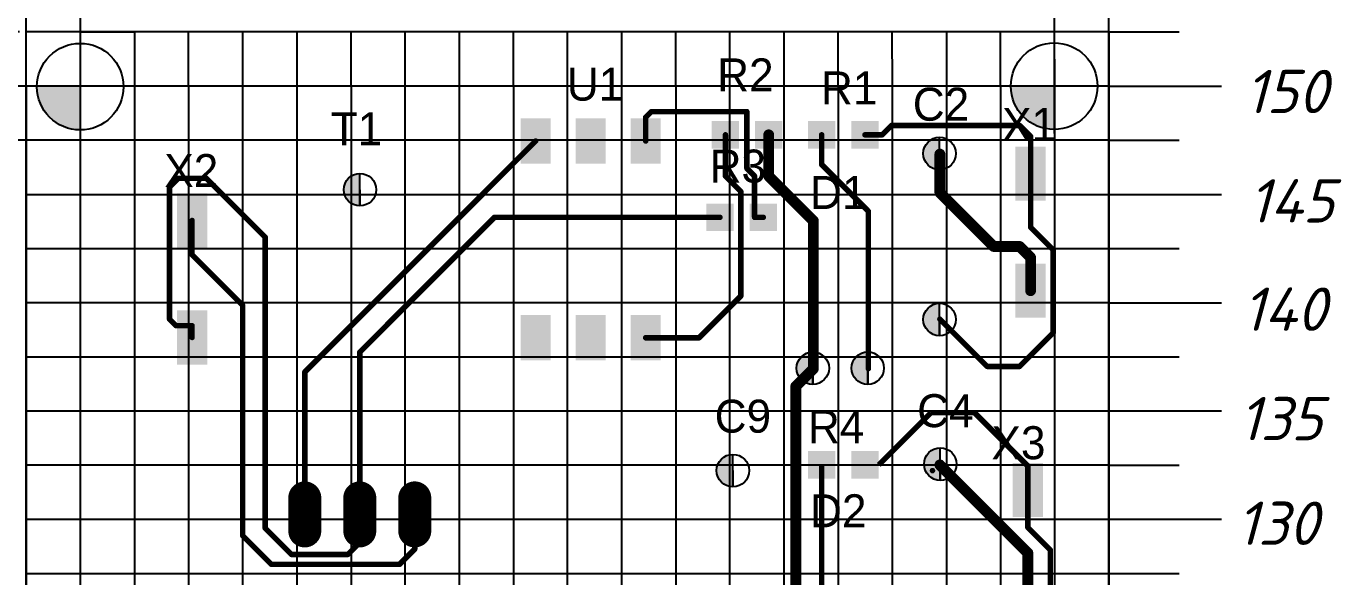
# Model space of a CAD drawing. Header units: millimetres. Extents: x 40 to 3761, y -469 to 920.
# Drawn here: x 2203.2 to 2324.7, y 279.6 to 330.4 of the extents above; entities that cross this region are included whole.
import ezdxf

# ---------------------------------------------------------------- set-up
doc = ezdxf.new("R2010")
doc.units = ezdxf.units.MM
doc.layers.get('Defpoints').update_dxf_attribs({"color": 5})
for name, color, linetype in [('3-размеры', 6, 'Continuous'), ('BottomLayer', 5, 'Continuous'), ('PDF _Текст', 7, 'Continuous'), ('TopLayer', 1, 'Continuous'), ('TopOverlay', 2, 'Continuous'), ('Слой1', 7, 'Continuous')]:
    doc.layers.add(name, color=color, linetype=linetype)
doc.styles.add('PDF ISOCPEUR Italic', font='isocpeui.ttf')
doc.dimstyles.new('ISO-25', dxfattribs={"dimtxt": 2.5, "dimasz": 2.5, "dimexe": 1.25, "dimexo": 0.625, "dimtad": 1, "dimtxsty": 'Standard', "dimcen": 2.5, "dimadec": 0, "dimazin": 0, "dimtfac": 1, "dimtmove": 0, "dimatfit": 3, "dimfxl": 1, "dimarcsym": 0})

# ---------------------------------------------------------------- blocks, each defined once
blk = doc.blocks.new('*D136')
at = {"layer": '3-размеры', "color": 0, "lineweight": -2, "transparency": 16777216}
for p, q in [((2203.19, 325.51), (2203.19, 348.06)), ((2303.19, 325.51), (2303.19, 348.06)), ((2205.69, 346.81), (2300.69, 346.81))]:
    blk.add_line(p, q, dxfattribs=at)
at = {"layer": '3-размеры', "color": 0, "transparency": 16777216}
for points in [[(2205.69, 347.23), (2205.69, 346.4), (2203.19, 346.81)], [(2300.69, 347.23), (2300.69, 346.4), (2303.19, 346.81)]]:
    blk.add_solid(points, dxfattribs=at)
at = {"layer": 'Defpoints', "color": 0, "transparency": 16777216}
for p in [(2303.19, 346.81), (2203.19, 324.89), (2303.19, 324.89)]:
    blk.add_point(p, dxfattribs=at)
at = {"layer": '3-размеры', "color": 0, "transparency": 16777216, "insert": (2253.19, 348.69), "char_height": 2.5, "width": 3.75, "attachment_point": 5}
blk.add_mtext('50h12', dxfattribs=at)
blk = doc.blocks.new('*D133')
at = {"layer": '3-размеры', "color": 0, "lineweight": -2, "transparency": 16777216}
for p, q in [((2208.19, 320.51), (2208.19, 339.38)), ((2298.19, 320.51), (2298.19, 339.38)), ((2210.69, 338.13), (2295.69, 338.13))]:
    blk.add_line(p, q, dxfattribs=at)
at = {"layer": '3-размеры', "color": 0, "transparency": 16777216}
for points in [[(2210.69, 338.54), (2210.69, 337.71), (2208.19, 338.13)], [(2295.69, 338.54), (2295.69, 337.71), (2298.19, 338.13)]]:
    blk.add_solid(points, dxfattribs=at)
at = {"layer": 'Defpoints', "color": 0, "transparency": 16777216}
for p in [(2298.19, 338.13), (2208.19, 319.89), (2298.19, 319.89)]:
    blk.add_point(p, dxfattribs=at)
at = {"layer": '3-размеры', "color": 0, "transparency": 16777216, "insert": (2253.19, 340), "char_height": 2.5, "width": 4.1667, "attachment_point": 5}
blk.add_mtext('45%%P0.2', dxfattribs=at)
blk = doc.blocks.new('*D137')
at = {"layer": '3-размеры', "color": 0, "lineweight": -2, "transparency": 16777216}
for p, q in [((2203.19, 320.51), (2203.19, 339.36)), ((2208.19, 320.51), (2208.19, 339.36)), ((2200.69, 338.11), (2183.61, 338.11)), ((2208.19, 338.11), (2203.19, 338.11)), ((2210.69, 338.11), (2213.19, 338.11))]:
    blk.add_line(p, q, dxfattribs=at)
at = {"layer": '3-размеры', "color": 0, "transparency": 16777216}
for points in [[(2200.69, 338.52), (2200.69, 337.69), (2203.19, 338.11)], [(2210.69, 338.52), (2210.69, 337.69), (2208.19, 338.11)]]:
    blk.add_solid(points, dxfattribs=at)
at = {"layer": 'Defpoints', "color": 0, "transparency": 16777216}
for p in [(2203.19, 338.11), (2203.19, 319.89), (2208.19, 319.89)]:
    blk.add_point(p, dxfattribs=at)
at = {"layer": '3-размеры', "color": 0, "transparency": 16777216, "insert": (2190.9, 340.19), "char_height": 2.5, "attachment_point": 5}
blk.add_mtext('2,5%%P0.2', dxfattribs=at)
blk = doc.blocks.new('*D138')
at = {"layer": '3-размеры', "color": 0, "lineweight": -2, "transparency": 16777216}
for p, q in [((2202.57, 329.89), (2185.7, 329.89)), ((2186.95, 327.39), (2186.95, 27.39)), ((2202.57, 24.89), (2185.7, 24.89))]:
    blk.add_line(p, q, dxfattribs=at)
at = {"layer": '3-размеры', "color": 0, "transparency": 16777216}
for points in [[(2186.53, 327.39), (2187.37, 327.39), (2186.95, 329.89)], [(2186.53, 27.39), (2187.37, 27.39), (2186.95, 24.89)]]:
    blk.add_solid(points, dxfattribs=at)
at = {"layer": 'Defpoints', "color": 0, "transparency": 16777216}
for p in [(2203.19, 329.89), (2186.95, 24.89), (2203.19, 24.89)]:
    blk.add_point(p, dxfattribs=at)
at = {"layer": '3-размеры', "color": 0, "transparency": 16777216, "insert": (2185.07, 177.39), "char_height": 2.5, "attachment_point": 5, "rotation": 90}
blk.add_mtext('150h12', dxfattribs=at)
blk = doc.blocks.new('*D134')
at = {"layer": '3-размеры', "color": 0, "lineweight": -2, "transparency": 16777216}
for p, q in [((2207.57, 319.89), (2195.61, 319.89)), ((2196.86, 317.39), (2196.86, 32.42)), ((2207.57, 29.92), (2195.61, 29.92))]:
    blk.add_line(p, q, dxfattribs=at)
at = {"layer": '3-размеры', "color": 0, "transparency": 16777216}
for points in [[(2196.44, 317.39), (2197.28, 317.39), (2196.86, 319.89)], [(2196.44, 32.42), (2197.28, 32.42), (2196.86, 29.92)]]:
    blk.add_solid(points, dxfattribs=at)
at = {"layer": 'Defpoints', "color": 0, "transparency": 16777216}
for p in [(2208.19, 319.89), (2196.86, 29.92), (2208.2, 29.92)]:
    blk.add_point(p, dxfattribs=at)
at = {"layer": '3-размеры', "color": 0, "transparency": 16777216, "insert": (2194.99, 174.91), "char_height": 2.5, "attachment_point": 5, "rotation": 90}
blk.add_mtext('145%%P0.2', dxfattribs=at)
blk = doc.blocks.new('*U129')
for p, q in [((-5, 147.5), (-5, 152.5)), ((0.01, 147.5), (0, 152.5)), ((5, 152.5), (5, -152.5)), ((-5, 147.5), (-5, -152.5)), ((0.01, -152.5), (0.01, 147.5))]:
    blk.add_line(p, q)
blk = doc.blocks.new('*U130')
at = {"color": 0, "linetype": 'ByBlock', "lineweight": -2, "transparency": 16777216}
for p in [(0, 0), (15, 0), (30, 0), (45, 0), (60, 0), (75, 0), (90, 0)]:
    blk.add_blockref('*U129', p, dxfattribs=at)
blk = doc.blocks.new('*U131')
for p, q in [((50, 5), (-50, 5)), ((-50, 0), (50, 0)), ((-50, -5), (50, -5))]:
    blk.add_line(p, q)
blk = doc.blocks.new('*U132')
at = {"color": 0, "linetype": 'ByBlock', "lineweight": -2, "transparency": 16777216}
for p in [(0, 285), (0, 270), (0, 255)]:
    blk.add_blockref('*U131', p, dxfattribs=at)
blk = doc.blocks.new('*D140')
at = {"layer": '3-размеры', "color": 0, "lineweight": -2, "transparency": 16777216}
for p, q in [((2196.86, 327.39), (2196.86, 329.89)), ((2207.57, 324.89), (2195.61, 324.89)), ((2196.86, 324.89), (2196.86, 319.89)), ((2207.57, 319.89), (2195.61, 319.89)), ((2196.86, 317.39), (2196.86, 299.89))]:
    blk.add_line(p, q, dxfattribs=at)
at = {"layer": '3-размеры', "color": 0, "transparency": 16777216}
for points in [[(2196.44, 327.39), (2197.28, 327.39), (2196.86, 324.89)], [(2196.44, 317.39), (2197.28, 317.39), (2196.86, 319.89)]]:
    blk.add_solid(points, dxfattribs=at)
at = {"layer": 'Defpoints', "color": 0, "transparency": 16777216}
for p in [(2208.2, 324.89), (2196.86, 319.89), (2208.2, 319.89)]:
    blk.add_point(p, dxfattribs=at)
at = {"layer": '3-размеры', "color": 0, "transparency": 16777216, "insert": (2194.78, 307.39), "char_height": 2.5, "width": 5.4167, "attachment_point": 5, "rotation": 90}
blk.add_mtext('2,5%%P0,2', dxfattribs=at)

msp = doc.modelspace()

# ---------------------------------------------------------------- hatches: boundary and pattern name
h = msp.add_hatch(color=256)
h.dxf.hatch_style = 1
h.paths.add_polyline_path([(2287.562, 320.158, 0.4142136), (2286.062, 318.658, 0.4142136), (2287.562, 317.158), (2287.562, 318.658)])
h = msp.add_hatch(color=256)
h.dxf.hatch_style = 1
h.paths.add_polyline_path([(2234.018, 316.822, 0.4142136), (2232.518, 315.322, 0.4142136), (2234.018, 313.822), (2234.018, 315.322)])
h = msp.add_hatch(color=256)
h.dxf.hatch_style = 1
h.paths.add_polyline_path([(2287.562, 304.836, 0.4142136), (2286.062, 303.336, 0.4142136), (2287.562, 301.836), (2287.562, 303.336)])
h = msp.add_hatch(color=256)
h.dxf.hatch_style = 1
h.paths.add_polyline_path([(2275.856, 300.342, 0.4142136), (2274.356, 298.842, 0.4142136), (2275.856, 297.342), (2275.856, 298.842)])
h = msp.add_hatch(color=256)
h.dxf.hatch_style = 1
h.paths.add_polyline_path([(2280.928, 300.342, 0.4142136), (2279.428, 298.842, 0.4142136), (2280.928, 297.342), (2280.928, 298.842)])
h = msp.add_hatch(color=256)
h.dxf.hatch_style = 1
h.paths.add_polyline_path([(2268.469, 290.884, 0.4142136), (2266.969, 289.384, 0.4142136), (2268.469, 287.884), (2268.469, 289.384)])
h = msp.add_hatch(color=256)
h.dxf.hatch_style = 1
h.paths.add_polyline_path([(2287.63, 291.48, 0.4142136), (2286.13, 289.98, 0.4142136), (2287.63, 288.48), (2287.63, 289.98)])
at = {"layer": 'BottomLayer'}
h = msp.add_hatch(color=256, dxfattribs=at)
h.dxf.hatch_style = 1
edge = h.paths.add_edge_path()
edge.add_line((2208.174, 324.836), (2204.174, 324.836))
edge.add_arc((2208.201, 324.863), 4.027, 180.37805, 269.62195)
edge.add_line((2208.174, 320.836), (2208.174, 324.836))
h = msp.add_hatch(color=256, dxfattribs=at)
h.dxf.hatch_style = 1
edge = h.paths.add_edge_path()
edge.add_line((2298.149, 324.883), (2294.149, 324.883))
edge.add_arc((2298.175, 324.91), 4.027, 180.37805, 269.62195)
edge.add_line((2298.149, 320.883), (2298.149, 324.883))

# ---------------------------------------------------------------- linework, layer by layer
for p, q in [((2303.192, 329.89), (2203.192, 329.89)), ((2208.192, 329.89), (2213.192, 329.89)), ((2303.192, 324.89), (2303.192, 329.89)), ((2303.192, 329.89), (2309.689, 329.89)), ((2203.192, 24.89), (2203.192, 324.89)), ((2303.192, 324.89), (2203.192, 324.89)), ((2303.192, 324.89), (2303.192, 322.39)), ((2303.192, 324.89), (2313.624, 324.89)), ((2303.192, 24.89), (2303.192, 324.89)), ((2303.192, 322.39), (2303.192, 24.89)), ((2303.192, 319.89), (2309.689, 319.89)), ((2303.192, 314.89), (2313.624, 314.89)), ((2303.192, 309.89), (2309.689, 309.89)), ((2303.192, 304.89), (2313.624, 304.89)), ((2303.192, 299.89), (2309.689, 299.89)), ((2303.192, 294.89), (2313.624, 294.89)), ((2303.192, 289.89), (2309.689, 289.89)), ((2303.192, 284.89), (2313.624, 284.89)), ((2303.192, 279.89), (2309.689, 279.89))]:
    msp.add_line(p, q)
for centre in [(2208.174, 324.836), (2298.149, 324.883)]:
    msp.add_circle(centre, 4, dxfattribs=at)
at = {"layer": 'TopLayer'}
for points, const_width in [([(2260.924, 322.523), (2260.416, 322.015)], 0.508), ([(2260.416, 319.817), (2260.416, 322.015)], 0.508), ([(2269.763, 322.523), (2260.924, 322.523)], 0.508), ([(2269.763, 317.29), (2269.763, 322.523)], 0.508), ([(2271.782, 316.579), (2271.782, 320.389)], 1), ([(2283.124, 321.253), (2282.26, 320.389)], 0.508), ([(2294.96, 321.253), (2283.124, 321.253)], 0.508), ([(2295.976, 320.237), (2294.96, 321.253)], 0.508), ([(2250.256, 319.817), (2228.92, 298.481)], 0.508), ([(2267.782, 316.579), (2267.782, 320.389)], 0.508), ([(2276.672, 317.646), (2276.672, 320.389)], 0.508), ([(2282.26, 320.389), (2280.672, 320.389)], 0.508), ([(2295.976, 316.795), (2295.976, 320.237)], 0.508), ([(2287.594, 315.055), (2287.594, 318.611)], 1), ([(2270.474, 316.579), (2269.763, 317.29)], 0.508), ([(2280.99, 313.328), (2276.672, 317.646)], 0.508), ([(2217.236, 316.376), (2216.423, 315.563)], 0.508), ([(2219.827, 316.376), (2217.236, 316.376)], 0.508), ([(2225.262, 310.94), (2219.827, 316.376)], 0.508), ([(2269.204, 315.157), (2267.782, 316.579)], 0.508), ([(2270.474, 312.769), (2270.474, 316.579)], 0.508), ([(2275.91, 312.451), (2271.782, 316.579)], 1), ([(2295.976, 311.855), (2295.976, 316.795)], 0.508), ([(2216.423, 303.371), (2216.423, 315.563)], 0.508), ([(2269.204, 305.505), (2269.204, 315.157)], 0.508), ([(2292.572, 310.077), (2287.594, 315.055)], 1), ([(2280.99, 298.799), (2280.99, 313.328)], 0.508), ([(2218.506, 309.315), (2218.506, 312.477)], 0.508), ([(2246.446, 312.769), (2234, 300.323)], 0.508), ([(2267.274, 312.769), (2246.446, 312.769)], 0.508), ([(2271.274, 312.769), (2270.474, 312.769)], 0.508), ([(2275.91, 298.799), (2275.91, 312.451)], 1), ([(2225.262, 284.067), (2225.262, 310.94)], 0.508), ([(2298.059, 309.772), (2295.976, 311.855)], 0.508), ([(2294.96, 310.077), (2292.572, 310.077)], 1), ([(2295.976, 309.061), (2294.96, 310.077)], 1), ([(2298.059, 302.101), (2298.059, 309.772)], 0.508), ([(2223.18, 304.641), (2218.506, 309.315)], 0.508), ([(2295.976, 305.995), (2295.976, 309.061)], 1), ([(2269.204, 305.505), (2265.344, 301.644)], 0.508), ([(2223.18, 283.382), (2223.18, 304.641)], 0.508), ([(2217.033, 302.762), (2216.423, 303.371)], 0.508), ([(2218.506, 302.762), (2217.033, 302.762)], 0.508), ([(2218.506, 301.677), (2218.506, 302.762)], 0.508), ([(2291.963, 299.002), (2287.594, 303.371)], 0.508), ([(2260.416, 301.644), (2260.416, 301.657)], 0.508), ([(2265.344, 301.644), (2260.416, 301.644)], 0.508), ([(2298.059, 302.101), (2294.96, 299.002)], 0.508), ([(2234, 285.337), (2234, 300.323)], 0.508), ([(2275.91, 298.799), (2274.284, 297.174)], 1), ([(2294.96, 299.002), (2291.963, 299.002)], 0.508), ([(2228.92, 285.337), (2228.92, 298.481)], 0.508), ([(2274.284, 272.231), (2274.284, 297.174)], 1), ([(2286.781, 294.735), (2281.955, 289.909)], 0.508), ([(2290.794, 294.735), (2286.781, 294.735)], 0.508), ([(2295.722, 289.808), (2290.794, 294.735)], 0.508), ([(2276.672, 274.923), (2276.672, 289.909)], 0.508), ([(2295.722, 281.781), (2287.594, 289.909)], 1), ([(2295.722, 287.585), (2295.722, 289.808)], 0.508), ([(2228.92, 286.861), (2228.92, 283.813)], 3.048), ([(2234, 286.861), (2234, 283.813)], 3.048), ([(2239.08, 286.861), (2239.08, 283.813)], 3.048), ([(2295.722, 284.118), (2295.722, 287.585)], 0.508), ([(2234, 282.746), (2234, 285.337)], 0.508), ([(2239.08, 282.137), (2239.08, 285.337)], 0.508), ([(2297.805, 282.035), (2295.722, 284.118)], 0.508), ([(2225.834, 280.727), (2223.18, 283.382)], 0.508), ([(2227.694, 281.635), (2225.262, 284.067)], 0.508), ([(2234, 282.746), (2232.889, 281.635)], 0.508), ([(2239.08, 282.137), (2237.67, 280.727)], 0.508), ([(2295.722, 276.785), (2295.722, 281.781)], 1), ([(2297.805, 273.602), (2297.805, 282.035)], 0.508), ([(2237.67, 280.727), (2225.834, 280.727)], 0.508), ([(2232.889, 281.635), (2227.694, 281.635)], 0.508)]:
    msp.add_lwpolyline(points, dxfattribs=dict(at, const_width=const_width))
for points, const_width in [([(2260.543, 322.015, -1), (2260.289, 322.015, -1)], 0.254), ([(2260.543, 322.015, -1), (2260.289, 322.015, -1)], 0.254), ([(2261.051, 322.523, -1), (2260.797, 322.523, -1)], 0.254), ([(2261.051, 322.523, -1), (2260.797, 322.523, -1)], 0.254), ([(2269.89, 322.523, -1), (2269.636, 322.523, -1)], 0.254), ([(2269.89, 322.523, -1), (2269.636, 322.523, -1)], 0.254), ([(2272.032, 320.389, -1), (2271.532, 320.389, -1)], 0.5), ([(2283.251, 321.253, -1), (2282.997, 321.253, -1)], 0.254), ([(2283.251, 321.253, -1), (2282.997, 321.253, -1)], 0.254), ([(2295.087, 321.253, -1), (2294.833, 321.253, -1)], 0.254), ([(2295.087, 321.253, -1), (2294.833, 321.253, -1)], 0.254), ([(2250.383, 319.817, -1), (2250.129, 319.817, -1)], 0.254), ([(2260.543, 319.817, -1), (2260.289, 319.817, -1)], 0.254), ([(2267.909, 320.389, -1), (2267.655, 320.389, -1)], 0.254), ([(2276.799, 320.389, -1), (2276.545, 320.389, -1)], 0.254), ([(2280.799, 320.389, -1), (2280.545, 320.389, -1)], 0.254), ([(2282.387, 320.389, -1), (2282.133, 320.389, -1)], 0.254), ([(2282.387, 320.389, -1), (2282.133, 320.389, -1)], 0.254), ([(2296.103, 320.237, -1), (2295.849, 320.237, -1)], 0.254), ([(2296.103, 320.237, -1), (2295.849, 320.237, -1)], 0.254), ([(2287.844, 318.611, -1), (2287.344, 318.611, -1)], 0.5), ([(2269.89, 317.29, -1), (2269.636, 317.29, -1)], 0.254), ([(2269.89, 317.29, -1), (2269.636, 317.29, -1)], 0.254), ([(2276.799, 317.646, -1), (2276.545, 317.646, -1)], 0.254), ([(2276.799, 317.646, -1), (2276.545, 317.646, -1)], 0.254), ([(2217.363, 316.376, -1), (2217.109, 316.376, -1)], 0.254), ([(2217.363, 316.376, -1), (2217.109, 316.376, -1)], 0.254), ([(2219.954, 316.376, -1), (2219.7, 316.376, -1)], 0.254), ([(2219.954, 316.376, -1), (2219.7, 316.376, -1)], 0.254), ([(2267.909, 316.579, -1), (2267.655, 316.579, -1)], 0.254), ([(2267.909, 316.579, -1), (2267.655, 316.579, -1)], 0.254), ([(2270.601, 316.579, -1), (2270.347, 316.579, -1)], 0.254), ([(2270.601, 316.579, -1), (2270.347, 316.579, -1)], 0.254), ([(2272.032, 316.579, -1), (2271.532, 316.579, -1)], 0.5), ([(2272.032, 316.579, -1), (2271.532, 316.579, -1)], 0.5), ([(2296.103, 316.795, -1), (2295.849, 316.795, -1)], 0.254), ([(2296.103, 316.795, -1), (2295.849, 316.795, -1)], 0.254), ([(2216.55, 315.563, -1), (2216.296, 315.563, -1)], 0.254), ([(2216.55, 315.563, -1), (2216.296, 315.563, -1)], 0.254), ([(2269.331, 315.157, -1), (2269.077, 315.157, -1)], 0.254), ([(2269.331, 315.157, -1), (2269.077, 315.157, -1)], 0.254), ([(2287.844, 315.055, -1), (2287.344, 315.055, -1)], 0.5), ([(2287.844, 315.055, -1), (2287.344, 315.055, -1)], 0.5), ([(2281.117, 313.328, -1), (2280.863, 313.328, -1)], 0.254), ([(2281.117, 313.328, -1), (2280.863, 313.328, -1)], 0.254), ([(2218.633, 312.477, -1), (2218.379, 312.477, -1)], 0.254), ([(2246.573, 312.769, -1), (2246.319, 312.769, -1)], 0.254), ([(2246.573, 312.769, -1), (2246.319, 312.769, -1)], 0.254), ([(2267.401, 312.769, -1), (2267.147, 312.769, -1)], 0.254), ([(2270.601, 312.769, -1), (2270.347, 312.769, -1)], 0.254), ([(2270.601, 312.769, -1), (2270.347, 312.769, -1)], 0.254), ([(2271.401, 312.769, -1), (2271.147, 312.769, -1)], 0.254), ([(2276.16, 312.451, -1), (2275.66, 312.451, -1)], 0.5), ([(2276.16, 312.451, -1), (2275.66, 312.451, -1)], 0.5), ([(2225.389, 310.94, -1), (2225.135, 310.94, -1)], 0.254), ([(2225.389, 310.94, -1), (2225.135, 310.94, -1)], 0.254), ([(2296.103, 311.855, -1), (2295.849, 311.855, -1)], 0.254), ([(2296.103, 311.855, -1), (2295.849, 311.855, -1)], 0.254), ([(2292.822, 310.077, -1), (2292.322, 310.077, -1)], 0.5), ([(2292.822, 310.077, -1), (2292.322, 310.077, -1)], 0.5), ([(2295.21, 310.077, -1), (2294.71, 310.077, -1)], 0.5), ([(2295.21, 310.077, -1), (2294.71, 310.077, -1)], 0.5), ([(2298.186, 309.772, -1), (2297.932, 309.772, -1)], 0.254), ([(2298.186, 309.772, -1), (2297.932, 309.772, -1)], 0.254), ([(2218.633, 309.315, -1), (2218.379, 309.315, -1)], 0.254), ([(2218.633, 309.315, -1), (2218.379, 309.315, -1)], 0.254), ([(2296.226, 309.061, -1), (2295.726, 309.061, -1)], 0.5), ([(2296.226, 309.061, -1), (2295.726, 309.061, -1)], 0.5), ([(2296.226, 305.995, -1), (2295.726, 305.995, -1)], 0.5), ([(2269.331, 305.505, -1), (2269.077, 305.505, -1)], 0.254), ([(2269.331, 305.505, -1), (2269.077, 305.505, -1)], 0.254), ([(2223.307, 304.641, -1), (2223.053, 304.641, -1)], 0.254), ([(2223.307, 304.641, -1), (2223.053, 304.641, -1)], 0.254), ([(2216.55, 303.371, -1), (2216.296, 303.371, -1)], 0.254), ([(2216.55, 303.371, -1), (2216.296, 303.371, -1)], 0.254), ([(2217.16, 302.762, -1), (2216.906, 302.762, -1)], 0.254), ([(2217.16, 302.762, -1), (2216.906, 302.762, -1)], 0.254), ([(2218.633, 302.762, -1), (2218.379, 302.762, -1)], 0.254), ([(2218.633, 302.762, -1), (2218.379, 302.762, -1)], 0.254), ([(2287.721, 303.371, -1), (2287.467, 303.371, -1)], 0.254), ([(2218.633, 301.677, -1), (2218.379, 301.677, -1)], 0.254), ([(2260.543, 301.657, -1), (2260.289, 301.657, -1)], 0.254), ([(2260.543, 301.644, -1), (2260.289, 301.644, -1)], 0.254), ([(2260.543, 301.644, -1), (2260.289, 301.644, -1)], 0.254), ([(2265.471, 301.644, -1), (2265.217, 301.644, -1)], 0.254), ([(2265.471, 301.644, -1), (2265.217, 301.644, -1)], 0.254), ([(2298.186, 302.101, -1), (2297.932, 302.101, -1)], 0.254), ([(2298.186, 302.101, -1), (2297.932, 302.101, -1)], 0.254), ([(2234.127, 300.323, -1), (2233.873, 300.323, -1)], 0.254), ([(2234.127, 300.323, -1), (2233.873, 300.323, -1)], 0.254), ([(2276.16, 298.799, -1), (2275.66, 298.799, -1)], 0.5), ([(2276.16, 298.799, -1), (2275.66, 298.799, -1)], 0.5), ([(2281.117, 298.799, -1), (2280.863, 298.799, -1)], 0.254), ([(2292.09, 299.002, -1), (2291.836, 299.002, -1)], 0.254), ([(2292.09, 299.002, -1), (2291.836, 299.002, -1)], 0.254), ([(2295.087, 299.002, -1), (2294.833, 299.002, -1)], 0.254), ([(2295.087, 299.002, -1), (2294.833, 299.002, -1)], 0.254), ([(2229.047, 298.481, -1), (2228.793, 298.481, -1)], 0.254), ([(2229.047, 298.481, -1), (2228.793, 298.481, -1)], 0.254), ([(2274.534, 297.174, -1), (2274.034, 297.174, -1)], 0.5), ([(2274.534, 297.174, -1), (2274.034, 297.174, -1)], 0.5), ([(2290.921, 294.735, -1), (2290.667, 294.735, -1)], 0.254), ([(2290.921, 294.735, -1), (2290.667, 294.735, -1)], 0.254), ([(2287.038, 289.381, -1), (2286.784, 289.381, -1)], 0.254), ([(2287.038, 289.381, -1), (2286.784, 289.381, -1)], 0.254), ([(2287.844, 289.909, -1), (2287.344, 289.909, -1)], 0.5), ([(2295.849, 289.808, -1), (2295.595, 289.808, -1)], 0.254), ([(2295.849, 289.808, -1), (2295.595, 289.808, -1)], 0.254), ([(2229.682, 286.861, -1), (2228.158, 286.861, -1)], 1.524), ([(2234.762, 286.861, -1), (2233.238, 286.861, -1)], 1.524), ([(2239.842, 286.861, -1), (2238.318, 286.861, -1)], 1.524), ([(2295.849, 287.585, -1), (2295.595, 287.585, -1)], 0.254), ([(2295.849, 287.585, -1), (2295.595, 287.585, -1)], 0.254), ([(2229.047, 285.337, -1), (2228.793, 285.337, -1)], 0.254), ([(2234.127, 285.337, -1), (2233.873, 285.337, -1)], 0.254), ([(2234.127, 285.337, -1), (2233.873, 285.337, -1)], 0.254), ([(2239.207, 285.337, -1), (2238.953, 285.337, -1)], 0.254), ([(2229.682, 283.813, -1), (2228.158, 283.813, -1)], 1.524), ([(2234.762, 283.813, -1), (2233.238, 283.813, -1)], 1.524), ([(2239.842, 283.813, -1), (2238.318, 283.813, -1)], 1.524), ([(2295.849, 284.118, -1), (2295.595, 284.118, -1)], 0.254), ([(2295.849, 284.118, -1), (2295.595, 284.118, -1)], 0.254), ([(2223.307, 283.382, -1), (2223.053, 283.382, -1)], 0.254), ([(2223.307, 283.382, -1), (2223.053, 283.382, -1)], 0.254), ([(2225.389, 284.067, -1), (2225.135, 284.067, -1)], 0.254), ([(2225.389, 284.067, -1), (2225.135, 284.067, -1)], 0.254), ([(2234.127, 282.746, -1), (2233.873, 282.746, -1)], 0.254), ([(2234.127, 282.746, -1), (2233.873, 282.746, -1)], 0.254), ([(2239.207, 282.137, -1), (2238.953, 282.137, -1)], 0.254), ([(2239.207, 282.137, -1), (2238.953, 282.137, -1)], 0.254), ([(2295.972, 281.781, -1), (2295.472, 281.781, -1)], 0.5), ([(2295.972, 281.781, -1), (2295.472, 281.781, -1)], 0.5), ([(2297.932, 282.035, -1), (2297.678, 282.035, -1)], 0.254), ([(2297.932, 282.035, -1), (2297.678, 282.035, -1)], 0.254), ([(2225.961, 280.727, -1), (2225.707, 280.727, -1)], 0.254), ([(2225.961, 280.727, -1), (2225.707, 280.727, -1)], 0.254), ([(2227.821, 281.635, -1), (2227.567, 281.635, -1)], 0.254), ([(2227.821, 281.635, -1), (2227.567, 281.635, -1)], 0.254), ([(2233.016, 281.635, -1), (2232.762, 281.635, -1)], 0.254), ([(2233.016, 281.635, -1), (2232.762, 281.635, -1)], 0.254), ([(2237.797, 280.727, -1), (2237.543, 280.727, -1)], 0.254), ([(2237.797, 280.727, -1), (2237.543, 280.727, -1)], 0.254)]:
    msp.add_lwpolyline(points, format="xyb", close=True, dxfattribs=dict(at, const_width=const_width))
for points in [[(2248.866, 317.727), (2248.866, 321.907), (2251.646, 317.727), (2251.646, 321.907)], [(2253.946, 317.727), (2253.946, 321.907), (2256.726, 317.727), (2256.726, 321.907)], [(2259.026, 317.727), (2259.026, 321.907), (2261.806, 317.727), (2261.806, 321.907)], [(2269.042, 319.119), (2266.522, 319.119), (2269.042, 321.659), (2266.522, 321.659)], [(2273.042, 319.119), (2270.522, 319.119), (2273.042, 321.659), (2270.522, 321.659)], [(2277.932, 319.119), (2275.412, 319.119), (2277.932, 321.659), (2275.412, 321.659)], [(2281.932, 319.119), (2279.412, 319.119), (2281.932, 321.659), (2279.412, 321.659)], [(2294.576, 314.295), (2294.576, 319.295), (2297.376, 314.295), (2297.376, 319.295)], [(2217.106, 309.977), (2217.106, 314.977), (2219.906, 309.977), (2219.906, 314.977)], [(2268.534, 311.499), (2266.014, 311.499), (2268.534, 314.039), (2266.014, 314.039)], [(2272.534, 311.499), (2270.014, 311.499), (2272.534, 314.039), (2270.014, 314.039)], [(2294.576, 303.495), (2294.576, 308.495), (2297.376, 303.495), (2297.376, 308.495)], [(2217.106, 299.177), (2217.106, 304.177), (2219.906, 299.177), (2219.906, 304.177)], [(2248.866, 299.567), (2248.866, 303.747), (2251.646, 299.567), (2251.646, 303.747)], [(2253.946, 299.567), (2253.946, 303.747), (2256.726, 299.567), (2256.726, 303.747)], [(2259.026, 299.567), (2259.026, 303.747), (2261.806, 299.567), (2261.806, 303.747)], [(2277.932, 288.639), (2275.412, 288.639), (2277.932, 291.179), (2275.412, 291.179)], [(2281.932, 288.639), (2279.412, 288.639), (2281.932, 291.179), (2279.412, 291.179)], [(2294.322, 285.085), (2294.322, 290.085), (2297.122, 285.085), (2297.122, 290.085)]]:
    msp.add_solid(points, dxfattribs=at)
at = {"layer": 'Слой1'}
for p, q in [((2287.562, 317.158), (2287.562, 320.158)), ((2287.562, 318.658), (2287.562, 317.158)), ((2234.018, 313.822), (2234.018, 316.822)), ((2234.018, 315.322), (2234.018, 313.822)), ((2287.562, 301.836), (2287.562, 304.836)), ((2287.562, 303.336), (2287.562, 301.836)), ((2275.856, 297.342), (2275.856, 300.342)), ((2280.928, 297.342), (2280.928, 300.342)), ((2275.856, 298.842), (2275.856, 297.342)), ((2280.928, 298.842), (2280.928, 297.342)), ((2268.469, 287.884), (2268.469, 290.884)), ((2287.63, 288.48), (2287.63, 291.48)), ((2268.469, 289.384), (2268.469, 287.884)), ((2287.63, 289.98), (2287.63, 288.48))]:
    msp.add_line(p, q, dxfattribs=at)
for centre in [(2287.562, 318.658), (2234.018, 315.322), (2287.562, 303.336), (2275.856, 298.842), (2280.928, 298.842), (2268.469, 289.384), (2287.63, 289.98)]:
    msp.add_circle(centre, 1.5, dxfattribs=at)

# ---------------------------------------------------------------- block references
for name, p in [('*U130', (2208.192, 177.39)), ('*U132', (2253.192, 29.89))]:
    msp.add_blockref(name, p)

# ---------------------------------------------------------------- texts
at = {"layer": 'PDF _Текст', "char_height": 4, "width": 5.41212, "attachment_point": 7, "style": 'PDF ISOCPEUR Italic'}
for s, insert in [('150', (2315.76, 322.391)), ('145', (2316.093, 312.291)), ('140', (2315.539, 302.289)), ('135', (2315.207, 292.182)), ('130', (2314.988, 282.519))]:
    msp.add_mtext(s, dxfattribs=dict(at, insert=insert))
at = {"layer": 'TopOverlay'}
for s, p in [('R2', (2267.022, 324.399)), ('U1', (2253.133, 323.546)), ('R1', (2276.609, 323.195)), ('C2', (2285.092, 321.692)), ('T1', (2231.315, 319.432)), ('X1', (2293.34, 319.83)), ('X2', (2215.941, 315.564)), ('R3', (2266.325, 315.977)), ('D1', (2275.602, 313.543)), ('C9', (2266.787, 292.884)), ('C4', (2285.494, 293.392)), ('R4', (2275.404, 291.913)), ('X3', (2292.365, 290.433)), ('D2', (2275.602, 284.146))]:
    msp.add_text(s, height=3.048, dxfattribs=at).set_placement(p)

# ---------------------------------------------------------------- dimensions: what is measured, and where the dimension line sits
at = {"layer": '3-размеры'}
for base, p1, p2, text, picture, middle in [((2303.192, 346.813), (2203.192, 324.89), (2303.192, 324.89), '50h12', '*D136', (2253.192, 346.813)), ((2298.192, 338.128), (2208.192, 319.89), (2298.192, 319.89), '45%%P0.2', '*D133', (2253.192, 338.128))]:
    dim = msp.add_linear_dim(base=base, p1=p1, p2=p2, text=text, dimstyle='ISO-25', dxfattribs=at)
    dim.commit()
    dim.dimension.update_dxf_attribs({"geometry": picture, "text_midpoint": middle, "dimtype": 160})
dim = msp.add_linear_dim(base=(2203.192, 338.107), p1=(2208.192, 319.89), p2=(2203.192, 319.89), text='2,<>%%P0.2', dimstyle='ISO-25', dxfattribs=at)
dim.commit()
dim.dimension.update_dxf_attribs({"geometry": '*D137', "text_midpoint": (2190.901, 340.19)})
for base, p1, p2, text, picture, middle in [((2186.95, 24.89), (2203.192, 329.89), (2203.192, 24.89), '150h12', '*D138', (2185.075, 177.39)), ((2196.861, 319.89), (2208.198, 324.89), (2208.198, 319.89), '2,5%%P0,2', '*D140', (2194.777, 307.39)), ((2196.861, 29.924), (2208.192, 319.89), (2208.198, 29.924), '145%%P0.2', '*D134', (2194.986, 174.907))]:
    dim = msp.add_linear_dim(base=base, p1=p1, p2=p2, angle=90, text=text, dimstyle='ISO-25', dxfattribs=at)
    dim.commit()
    dim.dimension.update_dxf_attribs({"geometry": picture, "text_midpoint": middle})

doc.saveas('drawing.dxf')
